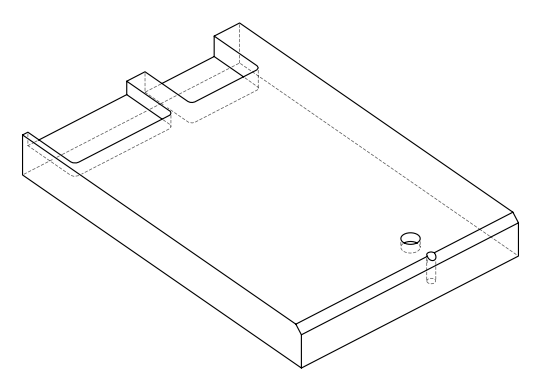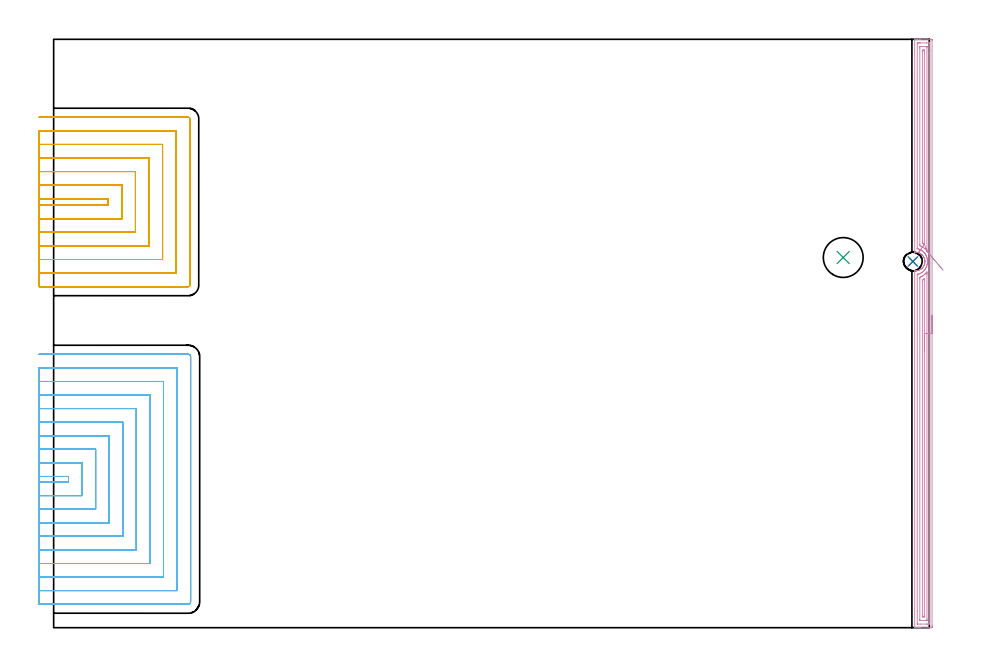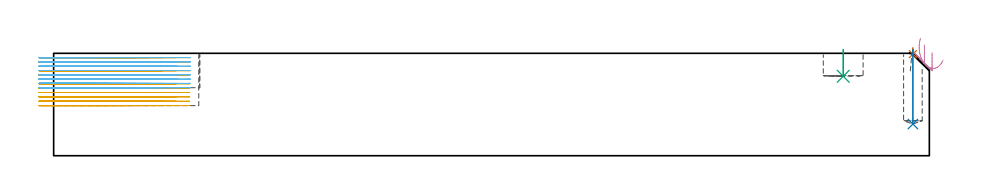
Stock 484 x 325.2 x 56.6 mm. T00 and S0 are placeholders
(PLAN: 6 operations, 4 tool changes, 103.1 min)
(1 SPOT_DRILL | STEP1POCKET | NXT0321_9005460120000 | 0.03 min | 1 mm3)
(2 DRILL_BLIND_HOLE_INTO_CENTER | STEP1POCKET | NXT0301_074 | 0.17 min | 3130 mm3)
(3 INDEXABLE_INSERT_DRILL_BLIND_HOLE_FROM_SOLID | STEP1POCKET_1 | NXT0302_015 | 0.06 min | 4722 mm3)
(4 AREA_MILL | FG_CHAMFER_SURFACE | UGT0205_001 | 10.63 min | 14875 mm3)
(5 MILL_SLOT | SLOT_PARTIAL_RECTANGULAR | NXT0201_013 | Follow Part, ap 2.5, ae 75% | 43.61 min | 239708 mm3)
(6 MILL_SLOT_1 | SLOT_PARTIAL_RECTANGULAR_1 | NXT0201_013 | Follow Part, ap 2.5, ae 75% | 48.61 min | 226802 mm3)
(TOOL NXT0321_9005460120000 | NC Spot Drill, 142deg, 12mm, Carbide, Uncoated | D12 PA142 FL30 Z2)
(TOOL NXT0301_074 | Carbide Drill 10.3mm [860.1-1030-031A1-MM 2214] | D10.3 PA140 FL55 Z2)
(TOOL NXT0302_015 | Index. Insert Drill 22mm [880-D2200L25-03] | D22 PA176 FL66 Z2)
(TOOL UGT0205_001 | Chamfer Mill 20 x 3 x 45 deg. | D20 FL50 Z2)
(TOOL NXT0201_013 | ENDMILL 10mm | D10 FL30 Z4)
(OP 1 SPOT_DRILL)
G17 G21 G94 G90
T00 M6
G54
G17 G0 G90 X474.9 Y202.4 S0 M3
G43 Z66.6 H0
G94 G81 G98 Z56.157 F250. R59.6
G80
M5
M2
(OP 2 DRILL_BLIND_HOLE_INTO_CENTER)
G17 G21 G94 G90
T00 M6
G54
G17 G0 G90 X474.9 Y202.4 S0 M3
G43 Z66.6 H1
G94 G81 G98 Z17.5 F250. R58.6
G80
M5
M2
(OP 3 INDEXABLE_INSERT_DRILL_BLIND_HOLE_FROM_SOLID)
G17 G21 G94 G90
T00 M6
G54
G17 G0 G90 X436.4 Y204.6 S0 M3
G43 Z66.6 H1
G94 G81 G98 Z43.9 F250. R58.6
G80
M5
M2
(OP 4 AREA_MILL)
G17 G21 G94 G90
T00 M6
G54
G17 G0 G90 X485.5 Y172.6 S1061 M3
G43 Z66.6 H0
Z57.
G94 G1 Y172.562 Z56.128 F250.
Y172.448 Z55.264
Y172.259 Z54.412
Y171.997 Z53.58
Y171.663 Z52.774
Y171.26 Z52.
Y170.792 Z51.264
Y170.26 Z50.572
Y169.671 Z49.929
Y169.028 Z49.34
Y168.336 Z48.808
Y167.6 Z48.34
Y166.826 Z47.937
Y166.02 Z47.603
Y165.188 Z47.341
Y164.337 Z47.152
Y163.472 Z47.038
Y162.6 Z47.
Y1.084
X485.499 Y0.606 Z47.001
X485.496 Y0.196 Z47.002
X485.492 Y0.01 Z47.005
X485.092 Y0. Z47.405
X478.943 Z53.551
X478.38 Z54.117
X478.065 Z54.431
X477.502 Z54.994
X477.187 Z55.308
X476.193 Z56.306
X476.044 Y0.003 Z56.448
X475.902 Y0.01 Z56.588
X475.9 Y0.16 Z56.6
Y196.962
X475.905 Y197.264 Z56.591
X476.17 Y197.257 Z56.327
X476.243 Y197.254 Z56.253
X476.579 Y197.261 Z55.918
X477.017 Y197.298 Z55.48
X477.187 Y197.326 Z55.311
X477.454 Y197.37 Z55.046
X477.615 Y197.409 Z54.885
X477.905 Y197.478 Z54.594
X478.065 Y197.538 Z54.433
X478.327 Y197.636 Z54.172
X478.56 Y197.744 Z53.939
X478.77 Y197.841 Z53.73
X478.794 Y197.855 Z53.706
X478.943 Y197.942 Z53.552
X479.055 Y198.006 Z53.444
X479.2 Y198.089 Z53.299
X479.289 Y198.152 Z53.209
X479.382 Y198.219 Z53.114
X479.483 Y198.288 Z53.016
X479.602 Y198.372 Z52.897
X479.841 Y198.579 Z52.655
X480.018 Y198.747 Z52.478
X480.071 Y198.798 Z52.425
X480.282 Y199.027 Z52.217
X480.297 Y199.045 Z52.202
X480.407 Y199.18 Z52.089
X480.479 Y199.266 Z52.019
X480.722 Y199.619 Z51.776
X480.946 Y199.985 Z51.554
X480.993 Y200.08 Z51.507
X481.032 Y200.161 Z51.468
X481.184 Y200.532 Z51.312
X481.214 Y200.603 Z51.283
X481.29 Y200.839 Z51.208
X481.334 Y200.979 Z51.162
X481.359 Y201.055 Z51.139
X481.42 Y201.327 Z51.076
X481.441 Y201.425 Z51.052
X481.459 Y201.5 Z51.036
X481.506 Y201.828 Z50.992
X481.523 Y201.949 Z50.975
X481.538 Y202.173 Z50.955
X481.539 Y202.223 Z50.952
X481.544 Y202.293 Z50.953
X481.547 Y202.396 Z50.95
X481.544 Y202.488 Z50.952
Y202.532 Z50.955
X481.541 Y202.62 Z50.958
X481.523 Y202.844 Z50.975
X481.502 Y202.984 Z50.992
X481.479 Y203.165 Z51.019
X481.473 Y203.21 Z51.025
X481.461 Y203.293 Z51.036
X481.379 Y203.656 Z51.117
X481.361 Y203.738 Z51.136
X481.329 Y203.839 Z51.169
X481.243 Y204.102 Z51.251
X481.216 Y204.189 Z51.28
X481.034 Y204.632 Z51.463
X480.945 Y204.815 Z51.553
X480.726 Y205.177 Z51.774
X480.485 Y205.527 Z52.014
X480.285 Y205.77 Z52.214
X480.177 Y205.888 Z52.321
X480.073 Y206.002 Z52.426
X479.847 Y206.217 Z52.652
X479.61 Y206.421 Z52.887
X479.199 Y206.711 Z53.298
X478.769 Y206.959 Z53.729
X478.587 Y207.045 Z53.911
X478.327 Y207.169 Z54.172
X478.182 Y207.226 Z54.317
X478.129 Y207.247 Z54.37
X478.002 Y207.29 Z54.498
X477.928 Y207.315 Z54.57
X477.626 Y207.388 Z54.868
X477.452 Y207.43 Z55.044
X477.304 Y207.454 Z55.193
X477.017 Y207.502 Z55.48
X476.747 Y207.525 Z55.75
X476.58 Y207.539 Z55.918
X476.247 Y207.546 Z56.25
X476.083 Y207.539 Z56.414
X475.905 Z56.591
X475.9 Y207.673 Z56.6
Y325.04
X475.902 Y325.19 Z56.588
X476.044 Y325.197 Z56.448
X476.193 Y325.2 Z56.306
X476.556 Z55.943
X477.187 Z55.308
X478.38 Z54.117
X478.943 Z53.551
X485.092 Z47.405
X485.376 Y325.197 Z47.121
X485.492 Y325.19 Z47.005
X485.499 Y325.072 Z46.999
X485.5 Y324.594 Z47.
Y162.6
X484.086 Z48.414
X484.085 Y2.522 Z48.415
X484.084 Y2.392 Z48.416
X484.079 Y2.02 Z48.421
X483.715 Y2.006 Z48.785
X483.335 Y2.002 Z49.165
X482.842 Y2. Z49.658
X482.457 Z50.043
X478.943 Z53.557
X477.572 Z54.928
X477.39 Y2.002 Z55.11
X477.361 Y2.004 Z55.139
X477.332 Y2.01 Z55.168
X477.321 Y2.017 Z55.179
X477.32 Y2.039 Z55.18
X477.315 Y2.261 Z55.185
X477.314 Y9.123 Z55.186
X477.315 Y195.047 Z55.185
X477.316 Y195.177 Z55.184
X477.319 Y195.272 Z55.181
X477.321 Y195.312 Z55.179
X477.397 Y195.337 Z55.103
X477.647 Y195.393 Z54.853
X477.815 Y195.431 Z54.685
X478.065 Y195.496 Z54.435
X478.239 Y195.544 Z54.261
X478.525 Y195.645 Z53.975
X478.943 Y195.826 Z53.557
X479.108 Y195.902 Z53.392
X479.439 Y196.07 Z53.061
X479.68 Y196.214 Z52.82
X479.822 Y196.303 Z52.678
X480.205 Y196.573 Z52.295
X480.676 Y196.962 Z51.824
X480.689 Y196.974 Z51.811
X480.7 Y196.985 Z51.8
X481.121 Y197.427 Z51.379
X481.478 Y197.855 Z51.022
X481.506 Y197.891 Z50.994
X481.521 Y197.913 Z50.979
X481.578 Y197.998 Z50.922
X481.869 Y198.452 Z50.631
X482.048 Y198.747 Z50.452
X482.186 Y199.022 Z50.314
X482.454 Y199.64 Z50.046
X482.457 Y199.646 Z50.043
X482.667 Y200.318 Z49.833
X482.72 Y200.532 Z49.78
X482.831 Y201.044 Z49.669
X482.885 Y201.425 Z49.615
X482.931 Y201.836 Z49.569
X482.955 Y202.317 Z49.545
X482.947 Y202.712 Z49.553
X482.908 Y203.21 Z49.592
X482.838 Y203.715 Z49.662
X482.757 Y204.102 Z49.743
X482.682 Y204.427 Z49.818
X482.537 Y204.913 Z49.963
X482.51 Y204.995 Z49.99
X482.457 Y205.143 Z50.043
X482.238 Y205.666 Z50.262
X482.133 Y205.888 Z50.367
X482.021 Y206.1 Z50.479
X481.636 Y206.721 Z50.864
X481.596 Y206.78 Z50.904
X481.578 Y206.804 Z50.922
X481.377 Y207.067 Z51.123
X481.199 Y207.284 Z51.301
X480.84 Y207.673 Z51.66
X480.7 Y207.809 Z51.8
X480.567 Y207.928 Z51.933
X480.388 Y208.082 Z52.112
X480.009 Y208.375 Z52.491
X479.822 Y208.502 Z52.678
X479.726 Y208.565 Z52.774
X479.223 Y208.843 Z53.277
X478.943 Y208.976 Z53.557
X478.674 Y209.098 Z53.826
X478.269 Y209.251 Z54.231
X478.065 Y209.301 Z54.435
X477.369 Y209.458 Z55.131
X477.32 Y209.478 Z55.18
X477.318 Y209.483 Z55.182
X477.316 Y209.505 Z55.184
X477.315 Y209.553 Z55.185
X477.314 Y209.648 Z55.186
X477.315 Y322.678 Z55.185
X477.316 Y322.808 Z55.184
X477.321 Y323.18 Z55.179
X477.685 Y323.194 Z54.815
X478.065 Y323.198 Z54.435
X478.558 Y323.2 Z53.942
X478.943 Z53.557
X482.457 Z50.043
X483.828 Z48.672
X484.01 Y323.198 Z48.49
X484.039 Y323.196 Z48.461
X484.068 Y323.19 Z48.432
X484.079 Y323.184 Z48.421
X484.08 Y323.161 Z48.42
X484.085 Y322.939 Z48.415
X484.086 Y317.063 Z48.414
Y162.6
X482.672 Z49.828
X482.671 Y4.851 Z49.829
X482.669 Y4.177 Z49.831
X482.667 Y4.068 Z49.833
X482.665 Y4.021 Z49.835
X482.623 Y4.008 Z49.877
X482.457 Y4.005 Z50.043
X481.752 Y4. Z50.748
X479.116 Y4.001 Z53.384
X478.943 Y4.004 Z53.557
X478.77 Y4.01 Z53.73
X478.735 Y4.016 Z53.765
X478.733 Y4.046 Z53.767
X478.73 Y4.104 Z53.77
X478.729 Y4.177 Z53.771
X478.728 Y4.395 Z53.772
X478.729 Y192.718 Z53.771
X478.731 Y193.392 Z53.769
X478.733 Y193.606 Z53.767
X478.735 Y193.635 Z53.765
X478.752 Y193.647 Z53.748
X478.804 Y193.672 Z53.696
X478.943 Y193.735 Z53.557
X479.322 Y193.9 Z53.178
X479.822 Y194.141 Z52.678
X479.916 Y194.189 Z52.584
X480.089 Y194.285 Z52.411
X480.466 Y194.523 Z52.034
X480.7 Y194.688 Z51.8
X480.977 Y194.896 Z51.523
X481.317 Y195.177 Z51.183
X481.455 Y195.303 Z51.045
X481.578 Y195.423 Z50.922
X481.893 Y195.75 Z50.607
X482.177 Y196.07 Z50.323
X482.304 Y196.224 Z50.196
X482.457 Y196.418 Z50.043
X482.662 Y196.692 Z49.838
X482.668 Y196.288 Z49.832
X482.67 Y196.07 Z49.83
X482.671 Y195.852 Z49.829
X482.672 Y195.177 Z49.828
Y162.6
X481.257 Z51.243
Y6.854
X481.256 Y6.289 Z51.244
X481.253 Y6.099 Z51.247
X481.25 Y6.032 Z51.25
X481.246 Y6.01 Z51.254
X481.225 Y6.008 Z51.275
X481.12 Y6.004 Z51.38
X480.7 Y6. Z51.8
X480.662 Z51.838
X480.279 Y6.007 Z52.221
X480.184 Y6.01 Z52.316
X480.149 Y6.016 Z52.351
X480.147 Y6.047 Z52.353
X480.145 Y6.129 Z52.355
X480.143 Y6.528 Z52.357
Y6.854
X480.144 Y191.28 Z52.356
X480.145 Y191.607 Z52.355
X480.15 Y192.166 Z52.35
X480.738 Y192.5 Z51.762
X481.213 Y192.804 Z51.287
X481.254 Y192.829 Z51.246
X481.255 Z51.245
X481.256 Y192.827 Z51.244
X481.257 Y192.5 Z51.243
Y192.1
Y162.6
Y161.728 Z51.281
Y160.864 Z51.395
Y160.012 Z51.583
Y159.18 Z51.846
Y158.374 Z52.18
Y157.6 Z52.582
Y156.864 Z53.051
Y156.172 Z53.582
Y155.529 Z54.172
Y154.94 Z54.815
Y154.409 Z55.507
Y153.94 Z56.243
Y153.537 Z57.017
Y153.203 Z57.822
Y152.941 Z58.654
Y152.752 Z59.506
Y152.638 Z60.371
Y152.6 Z61.243
G0 Z66.6
X491.573 Y197.58
Z52.824
G1 X491.248 Y197.966 Z52.112
X490.884 Y198.397 Z51.447
X490.485 Y198.871 Z50.833
X490.052 Y199.384 Z50.276
X489.59 Y199.933 Z49.779
X489.102 Y200.512 Z49.347
X488.591 Y201.118 Z48.982
X488.061 Y201.746 Z48.688
X487.518 Y202.392 Z48.467
X486.964 Y203.049 Z48.32
X486.403 Y203.714 Z48.248
X485.841 Y204.381 Z48.253
X485.281 Y205.045 Z48.333
X484.728 Y205.702 Z48.489
X484.186 Y206.345 Z48.72
X483.659 Y206.971 Z49.022
X483.15 Y207.574 Z49.395
X482.665 Y208.15 Z49.835
X482.457 Y208.397 Z50.043
X482.316 Y208.565 Z50.184
X481.974 Y208.963 Z50.526
X481.578 Y209.383 Z50.922
X481.503 Y209.458 Z50.997
X481.073 Y209.832 Z51.427
X480.7 Y210.11 Z51.8
X480.356 Y210.35 Z52.144
X479.822 Y210.658 Z52.678
X479.226 Y210.955 Z53.274
X478.943 Y211.078 Z53.557
X478.825 Y211.129 Z53.675
X478.735 Y211.177 Z53.765
X478.734 Y211.243 Z53.766
X478.729 Y211.918 Z53.771
Y320.349
X478.731 Y321.023 Z53.769
X478.733 Y321.132 Z53.767
X478.735 Y321.179 Z53.765
X478.777 Y321.192 Z53.723
X478.943 Y321.195 Z53.557
X479.648 Y321.2 Z52.852
X482.284 Y321.199 Z50.216
X482.457 Y321.196 Z50.043
X482.63 Y321.19 Z49.87
X482.665 Y321.184 Z49.835
X482.667 Y321.154 Z49.833
X482.67 Y321.096 Z49.83
X482.671 Y321.023 Z49.829
Y320.805
Y209.239
X482.67 Y208.565 Z49.83
X482.669 Y208.35 Z49.831
X482.665 Y208.15 Z49.835
X481.249 Y211.98 Z51.251
X481.227 Y211.99 Z51.273
X481.173 Y212.023 Z51.327
X481.135 Y212.048 Z51.365
X481.102 Y212.07 Z51.398
X481.006 Y212.135 Z51.494
X480.7 Y212.316 Z51.8
X480.283 Y212.559 Z52.217
X480.193 Y212.61 Z52.307
X480.158 Y212.63 Z52.342
X480.15 Y212.694 Z52.35
X480.146 Y213.028 Z52.354
X480.143 Y213.593 Z52.357
Y318.346
X480.144 Y318.911 Z52.356
X480.147 Y319.101 Z52.353
X480.15 Y319.168 Z52.35
X480.154 Y319.19 Z52.346
X480.175 Y319.192 Z52.325
X480.28 Y319.196 Z52.22
X480.7 Y319.2 Z51.8
X480.738 Z51.762
X481.121 Y319.193 Z51.379
X481.216 Y319.19 Z51.284
X481.251 Y319.184 Z51.249
X481.253 Y319.153 Z51.247
X481.255 Y319.071 Z51.245
X481.257 Y318.672 Z51.243
Y318.346
Y212.462
X481.256 Y212.135 Z51.244
X481.253 Y212.013 Z51.247
X481.251 Y211.983 Z51.249
X481.249 Y211.98 Z51.251
X480.833 Y211.365 Z51.71
X480.442 Y210.785 Z52.232
X480.078 Y210.246 Z52.813
X479.743 Y209.75 Z53.448
X479.441 Y209.303 Z54.133
X479.173 Y208.906 Z54.863
X478.942 Y208.564 Z55.631
X478.749 Y208.278 Z56.432
X478.596 Y208.052 Z57.261
X478.484 Y207.886 Z58.11
X478.413 Y207.782 Z58.973
X478.386 Y207.741 Z59.844
X478.4 Y207.763 Z60.716
X478.458 Y207.848 Z61.583
X478.557 Y207.995 Z62.437
X478.698 Y208.203 Z63.272
X478.878 Y208.471 Z64.083
X479.098 Y208.796 Z64.862
G0 Z66.6
M5
M2
(OP 5 MILL_SLOT)
G17 G21 G94 G90
T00 M6
G54
G17 G0 G90 X-8. Y233.5 S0 M3
G43 Z66.608 H0
Z54.199
G94 G1 X-5. F250.
X30.2 F500.
Y237.1
X-5.
X-8. F250.
Y226.
X-5.
X37.7 F500.
Y244.6
X-5.
X-8. F250.
Y218.5
X-5.
X45.2 F500.
Y252.1
X-5.
X-8. F250.
Y211.
X-5.
X52.7 F500.
Y259.6
X-5.
X-8. F250.
Y203.5
X-5.
X60.2 F500.
Y267.1
X-5.
X-8. F250.
Y196.
X-5.
X67.7 F500.
Y274.6
X-5.
X-8. F250.
Y188.5
X-5.
X74.4 F500.
G3 X75.2 Y189.3 R0.8
G1 Y281.3
G3 X74.4 Y282.1 R0.8
G1 X-5.
X-8. F250.
G0 Y233.5 Z51.79
G1 X-5.
X30.2 F500.
Y237.1
X-5.
X-8. F250.
Y226.
X-5.
X37.7 F500.
Y244.6
X-5.
X-8. F250.
Y218.5
X-5.
X45.2 F500.
Y252.1
X-5.
X-8. F250.
Y211.
X-5.
X52.7 F500.
Y259.6
X-5.
X-8. F250.
Y203.5
X-5.
X60.2 F500.
Y267.1
X-5.
X-8. F250.
Y196.
X-5.
X67.7 F500.
Y274.6
X-5.
X-8. F250.
Y188.5
X-5.
X74.4 F500.
G3 X75.2 Y189.3 R0.8
G1 Y281.3
G3 X74.4 Y282.1 R0.8
G1 X-5.
X-8. F250.
G0 Y233.5 Z49.381
G1 X-5.
X30.2 F500.
Y237.1
X-5.
X-8. F250.
Y226.
X-5.
X37.7 F500.
Y244.6
X-5.
X-8. F250.
Y218.5
X-5.
X45.2 F500.
Y252.1
X-5.
X-8. F250.
Y211.
X-5.
X52.7 F500.
Y259.6
X-5.
X-8. F250.
Y203.5
X-5.
X60.2 F500.
Y267.1
X-5.
X-8. F250.
Y196.
X-5.
X67.7 F500.
Y274.6
X-5.
X-8. F250.
Y188.5
X-5.
X74.4 F500.
G3 X75.2 Y189.3 R0.8
G1 Y281.3
G3 X74.4 Y282.1 R0.8
G1 X-5.
X-8. F250.
G0 Y233.5 Z46.972
G1 X-5.
X30.2 F500.
Y237.1
X-5.
X-8. F250.
Y226.
X-5.
X37.7 F500.
Y244.6
X-5.
X-8. F250.
Y218.5
X-5.
X45.2 F500.
Y252.1
X-5.
X-8. F250.
Y211.
X-5.
X52.7 F500.
Y259.6
X-5.
X-8. F250.
Y203.5
X-5.
X60.2 F500.
Y267.1
X-5.
X-8. F250.
Y196.
X-5.
X67.7 F500.
Y274.6
X-5.
X-8. F250.
Y188.5
X-5.
X74.4 F500.
G3 X75.2 Y189.3 R0.8
G1 Y281.3
G3 X74.4 Y282.1 R0.8
G1 X-5.
X-8. F250.
G0 Y233.5 Z44.563
G1 X-5.
X30.2 F500.
Y237.1
X-5.
X-8. F250.
Y226.
X-5.
X37.7 F500.
Y244.6
X-5.
X-8. F250.
Y218.5
X-5.
X45.2 F500.
Y252.1
X-5.
X-8. F250.
Y211.
X-5.
X52.7 F500.
Y259.6
X-5.
X-8. F250.
Y203.5
X-5.
X60.2 F500.
Y267.1
X-5.
X-8. F250.
Y196.
X-5.
X67.7 F500.
Y274.6
X-5.
X-8. F250.
Y188.5
X-5.
X74.4 F500.
G3 X75.2 Y189.3 R0.8
G1 Y281.3
G3 X74.4 Y282.1 R0.8
G1 X-5.
X-8. F250.
G0 Y233.5 Z42.154
G1 X-5.
X30.2 F500.
Y237.1
X-5.
X-8. F250.
Y226.
X-5.
X37.7 F500.
Y244.6
X-5.
X-8. F250.
Y218.5
X-5.
X45.2 F500.
Y252.1
X-5.
X-8. F250.
Y211.
X-5.
X52.7 F500.
Y259.6
X-5.
X-8. F250.
Y203.5
X-5.
X60.2 F500.
Y267.1
X-5.
X-8. F250.
Y196.
X-5.
X67.7 F500.
Y274.6
X-5.
X-8. F250.
Y188.5
X-5.
X74.4 F500.
G3 X75.2 Y189.3 R0.8
G1 Y281.3
G3 X74.4 Y282.1 R0.8
G1 X-5.
X-8. F250.
G0 Y233.5 Z39.745
G1 X-5.
X30.2 F500.
Y237.1
X-5.
X-8. F250.
Y226.
X-5.
X37.7 F500.
Y244.6
X-5.
X-8. F250.
Y218.5
X-5.
X45.2 F500.
Y252.1
X-5.
X-8. F250.
Y211.
X-5.
X52.7 F500.
Y259.6
X-5.
X-8. F250.
Y203.5
X-5.
X60.2 F500.
Y267.1
X-5.
X-8. F250.
Y196.
X-5.
X67.7 F500.
Y274.6
X-5.
X-8. F250.
Y188.5
X-5.
X74.4 F500.
G3 X75.2 Y189.3 R0.8
G1 Y281.3
G3 X74.4 Y282.1 R0.8
G1 X-5.
X-8. F250.
G0 Y233.5 Z37.336
G1 X-5.
X30.2 F500.
Y237.1
X-5.
X-8. F250.
Y226.
X-5.
X37.7 F500.
Y244.6
X-5.
X-8. F250.
Y218.5
X-5.
X45.2 F500.
Y252.1
X-5.
X-8. F250.
Y211.
X-5.
X52.7 F500.
Y259.6
X-5.
X-8. F250.
Y203.5
X-5.
X60.2 F500.
Y267.1
X-5.
X-8. F250.
Y196.
X-5.
X67.7 F500.
Y274.6
X-5.
X-8. F250.
Y188.5
X-5.
X74.4 F500.
G3 X75.2 Y189.3 R0.8
G1 Y281.3
G3 X74.4 Y282.1 R0.8
G1 X-5.
X-8. F250.
G0 Y233.5 Z34.927
G1 X-5.
X30.2 F500.
Y237.1
X-5.
X-8. F250.
Y226.
X-5.
X37.7 F500.
Y244.6
X-5.
X-8. F250.
Y218.5
X-5.
X45.2 F500.
Y252.1
X-5.
X-8. F250.
Y211.
X-5.
X52.7 F500.
Y259.6
X-5.
X-8. F250.
Y203.5
X-5.
X60.2 F500.
Y267.1
X-5.
X-8. F250.
Y196.
X-5.
X67.7 F500.
Y274.6
X-5.
X-8. F250.
Y188.5
X-5.
X74.4 F500.
G3 X75.2 Y189.3 R0.8
G1 Y281.3
G3 X74.4 Y282.1 R0.8
G1 X-5.
X-8. F250.
G0 Y233.5 Z32.518
G1 X-5.
X30.2 F500.
Y237.1
X-5.
X-8. F250.
Y226.
X-5.
X37.7 F500.
Y244.6
X-5.
X-8. F250.
Y218.5
X-5.
X45.2 F500.
Y252.1
X-5.
X-8. F250.
Y211.
X-5.
X52.7 F500.
Y259.6
X-5.
X-8. F250.
Y203.5
X-5.
X60.2 F500.
Y267.1
X-5.
X-8. F250.
Y196.
X-5.
X67.7 F500.
Y274.6
X-5.
X-8. F250.
Y188.5
X-5.
X74.4 F500.
G3 X75.2 Y189.3 R0.8
G1 Y281.3
G3 X74.4 Y282.1 R0.8
G1 X-5.
X-8. F250.
G0 Y233.5 Z30.109
G1 X-5.
X30.2 F500.
Y237.1
X-5.
X-8. F250.
Y226.
X-5.
X37.7 F500.
Y244.6
X-5.
X-8. F250.
Y218.5
X-5.
X45.2 F500.
Y252.1
X-5.
X-8. F250.
Y211.
X-5.
X52.7 F500.
Y259.6
X-5.
X-8. F250.
Y203.5
X-5.
X60.2 F500.
Y267.1
X-5.
X-8. F250.
Y196.
X-5.
X67.7 F500.
Y274.6
X-5.
X-8. F250.
Y188.5
X-5.
X74.4 F500.
G3 X75.2 Y189.3 R0.8
G1 Y281.3
G3 X74.4 Y282.1 R0.8
G1 X-5.
X-8. F250.
G0 Y233.5 Z27.7
G1 X-5.
X30.2 F500.
Y237.1
X-5.
X-8. F250.
Y226.
X-5.
X37.7 F500.
Y244.6
X-5.
X-8. F250.
Y218.5
X-5.
X45.2 F500.
Y252.1
X-5.
X-8. F250.
Y211.
X-5.
X52.7 F500.
Y259.6
X-5.
X-8. F250.
Y203.5
X-5.
X60.2 F500.
Y267.1
X-5.
X-8. F250.
Y196.
X-5.
X67.7 F500.
Y274.6
X-5.
X-8. F250.
Y188.5
X-5.
X74.4 F500.
G3 X75.2 Y189.3 R0.8
G1 Y281.3
G3 X74.4 Y282.1 R0.8
G1 X-5.
X-8. F250.
G0 Z66.608
M5
M2
(OP 6 MILL_SLOT_1)
G17 G21 G94 G90
T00 M6
G54
G17 G0 G90 X-8. Y80.5 S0 M3
G43 Z66.608 H0
Z54.232
G94 G1 X-5. F250.
X8.2 F500.
Y83.6
X-5.
X-8. F250.
Y73.
X-5.
X15.7 F500.
Y91.1
X-5.
X-8. F250.
Y65.5
X-5.
X23.2 F500.
Y98.6
X-5.
X-8. F250.
Y58.
X-5.
X30.7 F500.
Y106.1
X-5.
X-8. F250.
Y50.5
X-5.
X38.2 F500.
Y113.6
X-5.
X-8. F250.
Y43.
X-5.
X45.7 F500.
Y121.1
X-5.
X-8. F250.
Y35.5
X-5.
X53.2 F500.
Y128.6
X-5.
X-8. F250.
Y28.
X-5.
X60.7 F500.
Y136.1
X-5.
X-8. F250.
Y20.5
X-5.
X68.2 F500.
Y143.6
X-5.
X-8. F250.
Y13.
X-5.
X74.4 F500.
G3 X75.7 Y14.3 R1.3
G1 Y149.8
G3 X74.4 Y151.1 R1.3
G1 X-5.
X-8. F250.
G0 Y80.5 Z51.856
G1 X-5.
X8.2 F500.
Y83.6
X-5.
X-8. F250.
Y73.
X-5.
X15.7 F500.
Y91.1
X-5.
X-8. F250.
Y65.5
X-5.
X23.2 F500.
Y98.6
X-5.
X-8. F250.
Y58.
X-5.
X30.7 F500.
Y106.1
X-5.
X-8. F250.
Y50.5
X-5.
X38.2 F500.
Y113.6
X-5.
X-8. F250.
Y43.
X-5.
X45.7 F500.
Y121.1
X-5.
X-8. F250.
Y35.5
X-5.
X53.2 F500.
Y128.6
X-5.
X-8. F250.
Y28.
X-5.
X60.7 F500.
Y136.1
X-5.
X-8. F250.
Y20.5
X-5.
X68.2 F500.
Y143.6
X-5.
X-8. F250.
Y13.
X-5.
X74.4 F500.
G3 X75.7 Y14.3 R1.3
G1 Y149.8
G3 X74.4 Y151.1 R1.3
G1 X-5.
X-8. F250.
G0 Y80.5 Z49.48
G1 X-5.
X8.2 F500.
Y83.6
X-5.
X-8. F250.
Y73.
X-5.
X15.7 F500.
Y91.1
X-5.
X-8. F250.
Y65.5
X-5.
X23.2 F500.
Y98.6
X-5.
X-8. F250.
Y58.
X-5.
X30.7 F500.
Y106.1
X-5.
X-8. F250.
Y50.5
X-5.
X38.2 F500.
Y113.6
X-5.
X-8. F250.
Y43.
X-5.
X45.7 F500.
Y121.1
X-5.
X-8. F250.
Y35.5
X-5.
X53.2 F500.
Y128.6
X-5.
X-8. F250.
Y28.
X-5.
X60.7 F500.
Y136.1
X-5.
X-8. F250.
Y20.5
X-5.
X68.2 F500.
Y143.6
X-5.
X-8. F250.
Y13.
X-5.
X74.4 F500.
G3 X75.7 Y14.3 R1.3
G1 Y149.8
G3 X74.4 Y151.1 R1.3
G1 X-5.
X-8. F250.
G0 Y80.5 Z47.104
G1 X-5.
X8.2 F500.
Y83.6
X-5.
X-8. F250.
Y73.
X-5.
X15.7 F500.
Y91.1
X-5.
X-8. F250.
Y65.5
X-5.
X23.2 F500.
Y98.6
X-5.
X-8. F250.
Y58.
X-5.
X30.7 F500.
Y106.1
X-5.
X-8. F250.
Y50.5
X-5.
X38.2 F500.
Y113.6
X-5.
X-8. F250.
Y43.
X-5.
X45.7 F500.
Y121.1
X-5.
X-8. F250.
Y35.5
X-5.
X53.2 F500.
Y128.6
X-5.
X-8. F250.
Y28.
X-5.
X60.7 F500.
Y136.1
X-5.
X-8. F250.
Y20.5
X-5.
X68.2 F500.
Y143.6
X-5.
X-8. F250.
Y13.
X-5.
X74.4 F500.
G3 X75.7 Y14.3 R1.3
G1 Y149.8
G3 X74.4 Y151.1 R1.3
G1 X-5.
X-8. F250.
G0 Y80.5 Z44.728
G1 X-5.
X8.2 F500.
Y83.6
X-5.
X-8. F250.
Y73.
X-5.
X15.7 F500.
Y91.1
X-5.
X-8. F250.
Y65.5
X-5.
X23.2 F500.
Y98.6
X-5.
X-8. F250.
Y58.
X-5.
X30.7 F500.
Y106.1
X-5.
X-8. F250.
Y50.5
X-5.
X38.2 F500.
Y113.6
X-5.
X-8. F250.
Y43.
X-5.
X45.7 F500.
Y121.1
X-5.
X-8. F250.
Y35.5
X-5.
X53.2 F500.
Y128.6
X-5.
X-8. F250.
Y28.
X-5.
X60.7 F500.
Y136.1
X-5.
X-8. F250.
Y20.5
X-5.
X68.2 F500.
Y143.6
X-5.
X-8. F250.
Y13.
X-5.
X74.4 F500.
G3 X75.7 Y14.3 R1.3
G1 Y149.8
G3 X74.4 Y151.1 R1.3
G1 X-5.
X-8. F250.
G0 Y80.5 Z42.352
G1 X-5.
X8.2 F500.
Y83.6
X-5.
X-8. F250.
Y73.
X-5.
X15.7 F500.
Y91.1
X-5.
X-8. F250.
Y65.5
X-5.
X23.2 F500.
Y98.6
X-5.
X-8. F250.
Y58.
X-5.
X30.7 F500.
Y106.1
X-5.
X-8. F250.
Y50.5
X-5.
X38.2 F500.
Y113.6
X-5.
X-8. F250.
Y43.
X-5.
X45.7 F500.
Y121.1
X-5.
X-8. F250.
Y35.5
X-5.
X53.2 F500.
Y128.6
X-5.
X-8. F250.
Y28.
X-5.
X60.7 F500.
Y136.1
X-5.
X-8. F250.
Y20.5
X-5.
X68.2 F500.
Y143.6
X-5.
X-8. F250.
Y13.
X-5.
X74.4 F500.
G3 X75.7 Y14.3 R1.3
G1 Y149.8
G3 X74.4 Y151.1 R1.3
G1 X-5.
X-8. F250.
G0 Y80.5 Z39.976
G1 X-5.
X8.2 F500.
Y83.6
X-5.
X-8. F250.
Y73.
X-5.
X15.7 F500.
Y91.1
X-5.
X-8. F250.
Y65.5
X-5.
X23.2 F500.
Y98.6
X-5.
X-8. F250.
Y58.
X-5.
X30.7 F500.
Y106.1
X-5.
X-8. F250.
Y50.5
X-5.
X38.2 F500.
Y113.6
X-5.
X-8. F250.
Y43.
X-5.
X45.7 F500.
Y121.1
X-5.
X-8. F250.
Y35.5
X-5.
X53.2 F500.
Y128.6
X-5.
X-8. F250.
Y28.
X-5.
X60.7 F500.
Y136.1
X-5.
X-8. F250.
Y20.5
X-5.
X68.2 F500.
Y143.6
X-5.
X-8. F250.
Y13.
X-5.
X74.4 F500.
G3 X75.7 Y14.3 R1.3
G1 Y149.8
G3 X74.4 Y151.1 R1.3
G1 X-5.
X-8. F250.
G0 Y80.5 Z37.6
G1 X-5.
X8.2 F500.
Y83.6
X-5.
X-8. F250.
Y73.
X-5.
X15.7 F500.
Y91.1
X-5.
X-8. F250.
Y65.5
X-5.
X23.2 F500.
Y98.6
X-5.
X-8. F250.
Y58.
X-5.
X30.7 F500.
Y106.1
X-5.
X-8. F250.
Y50.5
X-5.
X38.2 F500.
Y113.6
X-5.
X-8. F250.
Y43.
X-5.
X45.7 F500.
Y121.1
X-5.
X-8. F250.
Y35.5
X-5.
X53.2 F500.
Y128.6
X-5.
X-8. F250.
Y28.
X-5.
X60.7 F500.
Y136.1
X-5.
X-8. F250.
Y20.5
X-5.
X68.2 F500.
Y143.6
X-5.
X-8. F250.
Y13.
X-5.
X74.4 F500.
G3 X75.7 Y14.3 R1.3
G1 Y149.8
G3 X74.4 Y151.1 R1.3
G1 X-5.
X-8. F250.
G0 Z66.608
M5
M2
